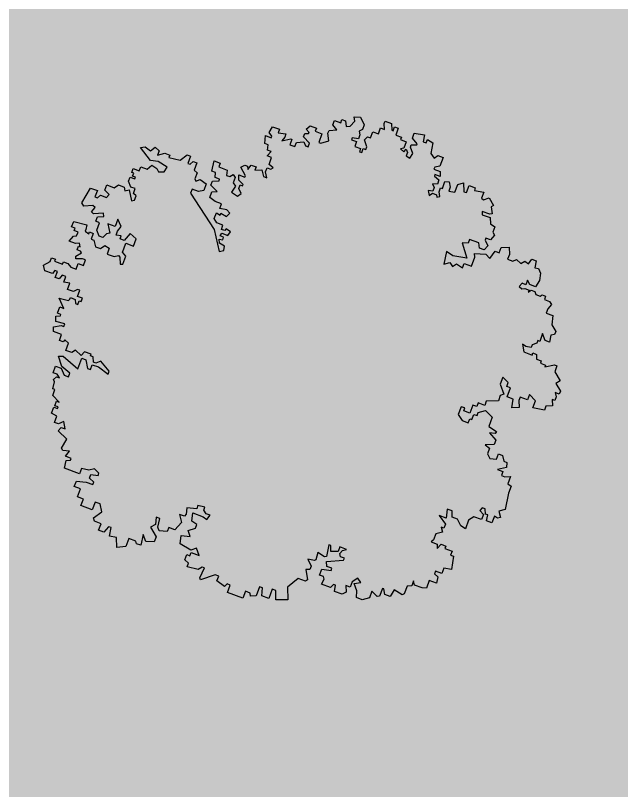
# Model space of a CAD drawing. Header units: metres. Extents: x -21.1 to 22.4, y -24.6 to 9.7.
# Drawn here: x 16.002 to 18.435, y -1.901 to 1.21 of the extents above; entities that cross this region are included whole.
import ezdxf

# ---------------------------------------------------------------- set-up
doc = ezdxf.new("R2010")
doc.units = ezdxf.units.M
doc.linetypes.add('Tree Border  Fill', pattern=[0])
doc.layers.add('Imported blocks', color=7, linetype='Continuous', true_color=0xc57dd9)
doc.layers.add('Style example', color=7, linetype='Continuous', true_color=0x469c80)

# ---------------------------------------------------------------- blocks, each defined once
blk = doc.blocks.new('Tree_17')
at = {"layer": 'Imported blocks', "transparency": 33554483}
blk.add_hatch(color=256, dxfattribs=at).paths.add_polyline_path([(0.7306, 0.0236), (0.7345, -0.0009), (0.7615, -0.011), (0.7639, -0.0046), (0.7754, -0.0089), (0.7749, -0.0242), (0.7903, -0.0299), (0.7875, -0.0375), (0.8036, -0.0435), (0.8017, -0.0486), (0.8324, -0.0428), (0.8403, -0.0457), (0.8332, -0.0648), (0.8502, -0.0935), (0.837, -0.1013), (0.8514, -0.1258), (0.8477, -0.1357), (0.8346, -0.1308), (0.8381, -0.1446), (0.8338, -0.1561), (0.8251, -0.1528), (0.8258, -0.1731), (0.8049, -0.1739), (0.8003, -0.1864), (0.7634, -0.179), (0.7717, -0.1565), (0.7525, -0.1366), (0.7462, -0.1535), (0.7234, -0.1451), (0.7193, -0.1563), (0.7199, -0.1786), (0.6964, -0.1793), (0.7011, -0.1513), (0.6817, -0.1441), (0.6922, -0.1159), (0.6804, -0.1115), (0.685, -0.0991), (0.6677, -0.0816), (0.6594, -0.1041), (0.6715, -0.1355), (0.66, -0.1399), (0.6539, -0.1565), (0.615, -0.1586), (0.6101, -0.1717), (0.5889, -0.1638), (0.5847, -0.175), (0.572, -0.1703), (0.5623, -0.1963), (0.5432, -0.1892), (0.5467, -0.1798), (0.5352, -0.1756), (0.5259, -0.2007), (0.538, -0.2201), (0.5577, -0.2274), (0.5627, -0.214), (0.5696, -0.2166), (0.5757, -0.2003), (0.586, -0.2041), (0.5895, -0.1947), (0.6132, -0.1883), (0.6342, -0.2089), (0.6233, -0.2383), (0.6475, -0.2548), (0.6434, -0.2609), (0.6255, -0.2594), (0.6461, -0.2819), (0.6408, -0.2961), (0.6114, -0.2973), (0.6258, -0.3078), (0.619, -0.326), (0.6262, -0.3411), (0.6475, -0.3431), (0.6538, -0.3261), (0.6665, -0.3309), (0.6709, -0.3497), (0.6809, -0.3535), (0.6801, -0.3697), (0.651, -0.3755), (0.6684, -0.3819), (0.6633, -0.3954), (0.6742, -0.3995), (0.6927, -0.3979), (0.684, -0.4215), (0.6943, -0.4289), (0.6862, -0.4508), (0.6754, -0.5037), (0.6557, -0.5086), (0.6608, -0.5288), (0.6513, -0.5312), (0.6413, -0.5243), (0.6333, -0.5459), (0.6155, -0.5393), (0.6204, -0.5204), (0.6128, -0.5176), (0.612, -0.5012), (0.6019, -0.4975), (0.5943, -0.5067), (0.606, -0.5193), (0.6, -0.5354), (0.5754, -0.5263), (0.559, -0.5367), (0.5486, -0.5647), (0.5339, -0.555), (0.5235, -0.5341), (0.5061, -0.5276), (0.5062, -0.5078), (0.4902, -0.5019), (0.4878, -0.5311), (0.4652, -0.5227), (0.4851, -0.5502), (0.4803, -0.5632), (0.4715, -0.56), (0.4754, -0.5757), (0.4542, -0.581), (0.4471, -0.6001), (0.4398, -0.6063), (0.4589, -0.6134), (0.4587, -0.6275), (0.4715, -0.6141), (0.4864, -0.6197), (0.4835, -0.6275), (0.5063, -0.636), (0.5016, -0.6488), (0.5112, -0.6523), (0.504, -0.6943), (0.4801, -0.6902), (0.4739, -0.7069), (0.4533, -0.6992), (0.4499, -0.7083), (0.4607, -0.7176), (0.4569, -0.7383), (0.4334, -0.7296), (0.4242, -0.7541), (0.4105, -0.7529), (0.3864, -0.744), (0.3837, -0.7309), (0.378, -0.7464), (0.3629, -0.747), (0.3537, -0.772), (0.3471, -0.7746), (0.3222, -0.7589), (0.3086, -0.7805), (0.2924, -0.7745), (0.2888, -0.7563), (0.2844, -0.7547), (0.2751, -0.7797), (0.2673, -0.7804), (0.2503, -0.7638), (0.2426, -0.7846), (0.2198, -0.791), (0.2012, -0.7841), (0.2025, -0.7625), (0.1941, -0.7385), (0.2154, -0.736), (0.2061, -0.722), (0.188, -0.734), (0.1816, -0.7511), (0.1674, -0.7458), (0.1686, -0.7667), (0.1561, -0.7732), (0.1315, -0.7641), (0.1348, -0.7447), (0.1282, -0.7422), (0.1187, -0.7521), (0.0897, -0.7413), (0.0991, -0.725), (0.0964, -0.7167), (0.0838, -0.712), (0.0909, -0.6931), (0.1205, -0.6975), (0.1231, -0.6906), (0.1074, -0.6848), (0.1062, -0.6692), (0.1605, -0.665), (0.163, -0.6585), (0.1507, -0.6539), (0.1483, -0.6438), (0.1567, -0.6338), (0.1699, -0.6306), (0.1594, -0.6267), (0.1481, -0.6225), (0.1428, -0.6369), (0.1201, -0.6375), (0.1196, -0.6177), (0.1136, -0.6154), (0.1064, -0.6529), (0.1001, -0.6545), (0.0782, -0.64), (0.0725, -0.6641), (0.068, -0.6653), (0.0462, -0.6614), (0.0568, -0.6836), (0.0527, -0.6946), (0.0403, -0.6948), (0.0458, -0.7272), (0.0393, -0.7317), (0.016, -0.7231), (-0.0177, -0.7511), (-0.0173, -0.7909), (-0.0551, -0.7913), (-0.0554, -0.7613), (-0.0669, -0.757), (-0.0779, -0.7865), (-0.0996, -0.7784), (-0.0977, -0.7531), (-0.1072, -0.7496), (-0.1179, -0.7783), (-0.1364, -0.7794), (-0.137, -0.7696), (-0.1524, -0.7639), (-0.1605, -0.7856), (-0.2096, -0.7674), (-0.2008, -0.7438), (-0.2106, -0.7402), (-0.2194, -0.7481), (-0.2431, -0.731), (-0.2373, -0.7154), (-0.2483, -0.7113), (-0.2956, -0.7277), (-0.298, -0.721), (-0.2828, -0.6895), (-0.2902, -0.6867), (-0.3034, -0.6943), (-0.3375, -0.6859), (-0.3332, -0.6742), (-0.3452, -0.6636), (-0.3391, -0.647), (-0.329, -0.6507), (-0.325, -0.64), (-0.2993, -0.6495), (-0.3084, -0.626), (-0.3261, -0.6328), (-0.3607, -0.6129), (-0.3573, -0.586), (-0.3285, -0.5896), (-0.3343, -0.5698), (-0.3116, -0.5632), (-0.3073, -0.5514), (-0.3229, -0.5405), (-0.3194, -0.5139), (-0.2865, -0.5261), (-0.2757, -0.5352), (-0.2644, -0.5217), (-0.2777, -0.5167), (-0.2852, -0.5056), (-0.2814, -0.4953), (-0.3036, -0.4905), (-0.3076, -0.5013), (-0.3385, -0.498), (-0.3407, -0.5185), (-0.3466, -0.5248), (-0.3625, -0.5189), (-0.3557, -0.5451), (-0.3776, -0.5675), (-0.3968, -0.5604), (-0.4016, -0.5735), (-0.4272, -0.5715), (-0.4314, -0.5593), (-0.4251, -0.5321), (-0.437, -0.5277), (-0.4393, -0.5505), (-0.4551, -0.56), (-0.4367, -0.5904), (-0.4427, -0.6067), (-0.4697, -0.6051), (-0.4786, -0.5824), (-0.4859, -0.6172), (-0.4995, -0.6122), (-0.5019, -0.6044), (-0.5241, -0.5961), (-0.5332, -0.6207), (-0.5625, -0.6244), (-0.5626, -0.5925), (-0.5854, -0.5885), (-0.5806, -0.5608), (-0.5881, -0.558), (-0.6035, -0.5757), (-0.6201, -0.5695), (-0.6122, -0.5485), (-0.633, -0.5408), (-0.6368, -0.5301), (-0.6095, -0.5104), (-0.6157, -0.4855), (-0.6314, -0.4797), (-0.6405, -0.5043), (-0.6765, -0.4909), (-0.6687, -0.4701), (-0.6874, -0.4632), (-0.678, -0.4377), (-0.6976, -0.4304), (-0.6911, -0.4129), (-0.6598, -0.416), (-0.6386, -0.4239), (-0.6356, -0.4159), (-0.6492, -0.4037), (-0.6446, -0.3913), (-0.6219, -0.3947), (-0.6194, -0.3879), (-0.6333, -0.3732), (-0.6509, -0.3776), (-0.6749, -0.3721), (-0.6814, -0.3896), (-0.7291, -0.3719), (-0.7234, -0.3472), (-0.7094, -0.3462), (-0.7074, -0.3406), (-0.7258, -0.3338), (-0.7131, -0.3175), (-0.7337, -0.3149), (-0.7386, -0.308), (-0.7213, -0.2794), (-0.7492, -0.2528), (-0.7391, -0.2422), (-0.727, -0.2467), (-0.7313, -0.2225), (-0.7484, -0.2305), (-0.7605, -0.226), (-0.7531, -0.2059), (-0.7705, -0.1962), (-0.7633, -0.1768), (-0.7507, -0.1815), (-0.7488, -0.1766), (-0.7598, -0.1725), (-0.7543, -0.1578), (-0.7459, -0.1609), (-0.7662, -0.1404), (-0.7592, -0.1214), (-0.7657, -0.119), (-0.761, -0.0963), (-0.764, -0.0893), (-0.7539, -0.0801), (-0.7443, -0.0836), (-0.7526, -0.0721), (-0.7647, -0.0675), (-0.757, -0.0467), (-0.7395, -0.0533), (-0.7303, -0.075), (-0.716, -0.0803), (-0.7117, -0.0686), (-0.7368, -0.0476), (-0.7483, -0.0149), (-0.7336, -0.0145), (-0.6865, -0.0554), (-0.6739, -0.0212), (-0.6608, -0.0261), (-0.6558, -0.0535), (-0.646, -0.0571), (-0.6403, -0.0419), (-0.6209, -0.0491), (-0.5901, -0.072), (-0.5864, -0.062), (-0.6131, -0.0302), (-0.6285, -0.0373), (-0.6364, -0.0343), (-0.637, -0.0171), (-0.6463, -0.0136), (-0.6443, -0.0083), (-0.6647, -0.0007), (-0.6761, -0.013), (-0.6943, 0.0041), (-0.7055, -0.0034), (-0.7242, 0.0036), (-0.7158, 0.0262), (-0.7277, 0.0371), (-0.7333, 0.0309), (-0.7451, 0.0353), (-0.738, 0.0544), (-0.7644, 0.0642), (-0.7635, 0.079), (-0.7391, 0.0825), (-0.7313, 0.0796), (-0.7281, 0.0885), (-0.7563, 0.0955), (-0.7566, 0.1132), (-0.7417, 0.1135), (-0.74, 0.1179), (-0.7514, 0.1222), (-0.744, 0.1423), (-0.7311, 0.1375), (-0.7463, 0.1703), (-0.7166, 0.1629), (-0.712, 0.1668), (-0.7102, 0.1717), (-0.695, 0.1661), (-0.6935, 0.153), (-0.6864, 0.1504), (-0.6821, 0.1621), (-0.6753, 0.1596), (-0.6715, 0.1699), (-0.6876, 0.1759), (-0.6804, 0.1952), (-0.687, 0.1977), (-0.7005, 0.1913), (-0.719, 0.1981), (-0.7117, 0.2178), (-0.7314, 0.2213), (-0.7248, 0.2391), (-0.7362, 0.2433), (-0.7456, 0.2317), (-0.7585, 0.2364), (-0.7516, 0.2549), (-0.7596, 0.2579), (-0.7667, 0.2486), (-0.791, 0.2576), (-0.7959, 0.2753), (-0.7743, 0.287), (-0.7698, 0.2989), (-0.7579, 0.2945), (-0.7605, 0.2875), (-0.7348, 0.2779), (-0.7318, 0.2861), (-0.7178, 0.2809), (-0.7087, 0.2688), (-0.6921, 0.2626), (-0.6855, 0.2804), (-0.6685, 0.274), (-0.6618, 0.292), (-0.6718, 0.2958), (-0.6922, 0.2953), (-0.6924, 0.3042), (-0.6748, 0.3144), (-0.678, 0.32), (-0.6888, 0.324), (-0.6845, 0.3353), (-0.6794, 0.3334), (-0.6806, 0.3453), (-0.6933, 0.344), (-0.7136, 0.3515), (-0.7001, 0.3679), (-0.6904, 0.3683), (-0.6858, 0.3807), (-0.6979, 0.3852), (-0.6951, 0.3929), (-0.706, 0.397), (-0.6995, 0.4145), (-0.6573, 0.4041), (-0.661, 0.3888), (-0.663, 0.3837), (-0.6518, 0.3747), (-0.6495, 0.381), (-0.6373, 0.3765), (-0.6443, 0.3578), (-0.6356, 0.3546), (-0.6297, 0.3341), (-0.6145, 0.3284), (-0.6007, 0.3377), (-0.5864, 0.3289), (-0.5932, 0.3107), (-0.5707, 0.3024), (-0.557, 0.3063), (-0.5521, 0.3004), (-0.5513, 0.2781), (-0.5427, 0.2784), (-0.5332, 0.3039), (-0.544, 0.3171), (-0.5402, 0.3274), (-0.5336, 0.3452), (-0.5093, 0.3362), (-0.5007, 0.3596), (-0.5194, 0.3761), (-0.5389, 0.3541), (-0.5516, 0.3588), (-0.5482, 0.3682), (-0.5645, 0.3708), (-0.5598, 0.3834), (-0.5482, 0.3982), (-0.5588, 0.4218), (-0.5674, 0.3987), (-0.5908, 0.4074), (-0.5843, 0.3776), (-0.5945, 0.3754), (-0.6065, 0.3629), (-0.6186, 0.3675), (-0.6255, 0.3868), (-0.6168, 0.4104), (-0.6294, 0.4151), (-0.6242, 0.4291), (-0.6038, 0.4303), (-0.6044, 0.4411), (-0.6366, 0.4392), (-0.6431, 0.4449), (-0.6309, 0.4588), (-0.6382, 0.4651), (-0.6672, 0.4637), (-0.6736, 0.4737), (-0.6457, 0.5208), (-0.6242, 0.5128), (-0.6318, 0.4925), (-0.6236, 0.4895), (-0.6141, 0.4985), (-0.5947, 0.4913), (-0.5861, 0.5003), (-0.6006, 0.5143), (-0.5944, 0.531), (-0.5703, 0.5221), (-0.5564, 0.5308), (-0.5389, 0.5242), (-0.5363, 0.5119), (-0.5228, 0.5147), (-0.5157, 0.4805), (-0.5056, 0.4826), (-0.5005, 0.4962), (-0.5094, 0.5035), (-0.5036, 0.5191), (-0.5171, 0.5241), (-0.5245, 0.5423), (-0.5194, 0.5558), (-0.5045, 0.5503), (-0.5025, 0.5557), (-0.5118, 0.5591), (-0.5084, 0.5683), (-0.5145, 0.5705), (-0.5099, 0.5829), (-0.4905, 0.5757), (-0.4857, 0.5888), (-0.4653, 0.5812), (-0.4507, 0.5941), (-0.4342, 0.5835), (-0.429, 0.5723), (-0.4115, 0.5729), (-0.402, 0.5878), (-0.4299, 0.6056), (-0.4543, 0.6082), (-0.4864, 0.6499), (-0.4717, 0.6522), (-0.455, 0.6391), (-0.4404, 0.6512), (-0.4271, 0.6399), (-0.4325, 0.6254), (-0.4091, 0.6316), (-0.393, 0.6256), (-0.3959, 0.6179), (-0.3607, 0.6096), (-0.3378, 0.6269), (-0.3268, 0.6228), (-0.3355, 0.5995), (-0.328, 0.5967), (-0.3187, 0.606), (-0.307, 0.6017), (-0.3158, 0.5781), (-0.3059, 0.5696), (-0.3132, 0.55), (-0.31, 0.5427), (-0.2964, 0.5486), (-0.2769, 0.5344), (-0.2846, 0.5136), (-0.3021, 0.5094), (-0.3225, 0.517), (-0.3272, 0.5044), (-0.2518, 0.3884), (-0.2357, 0.3186), (-0.2207, 0.3221), (-0.2187, 0.3362), (-0.2351, 0.3449), (-0.2358, 0.358), (-0.2247, 0.3564), (-0.2218, 0.3643), (-0.2327, 0.3683), (-0.227, 0.3768), (-0.2082, 0.3698), (-0.1998, 0.3809), (-0.2134, 0.3912), (-0.2179, 0.3852), (-0.2289, 0.3893), (-0.2239, 0.4029), (-0.2436, 0.4102), (-0.2514, 0.424), (-0.2448, 0.4421), (-0.233, 0.4341), (-0.2304, 0.441), (-0.2131, 0.4306), (-0.2017, 0.4411), (-0.2115, 0.4518), (-0.2335, 0.4554), (-0.228, 0.4702), (-0.2486, 0.4779), (-0.2657, 0.4905), (-0.259, 0.5085), (-0.2428, 0.5098), (-0.2625, 0.5297), (-0.2577, 0.5427), (-0.236, 0.5443), (-0.2344, 0.5488), (-0.2486, 0.5541), (-0.2472, 0.5702), (-0.2597, 0.5748), (-0.2519, 0.6072), (-0.2328, 0.6001), (-0.2372, 0.5882), (-0.2107, 0.5783), (-0.2123, 0.5611), (-0.2025, 0.5575), (-0.191, 0.5641), (-0.1853, 0.5541), (-0.1915, 0.5374), (-0.1839, 0.5265), (-0.1965, 0.5079), (-0.1773, 0.4949), (-0.1662, 0.5033), (-0.1736, 0.5193), (-0.1693, 0.5307), (-0.1611, 0.5277), (-0.1593, 0.5327), (-0.1737, 0.5459), (-0.1729, 0.5625), (-0.1541, 0.5555), (-0.1523, 0.5603), (-0.1665, 0.5872), (-0.1537, 0.5939), (-0.1455, 0.5908), (-0.1441, 0.5801), (-0.1338, 0.5941), (-0.1179, 0.5882), (-0.1218, 0.5776), (-0.1003, 0.5786), (-0.0949, 0.5576), (-0.0845, 0.5538), (-0.0881, 0.5726), (-0.0832, 0.5858), (-0.071, 0.5813), (-0.0638, 0.5853), (-0.0769, 0.5962), (-0.0688, 0.6182), (-0.0833, 0.6236), (-0.0707, 0.6373), (-0.0821, 0.6415), (-0.08, 0.6585), (-0.0909, 0.6625), (-0.0883, 0.688), (-0.0698, 0.6811), (-0.0678, 0.6865), (-0.077, 0.6975), (-0.0658, 0.7162), (-0.0441, 0.7082), (-0.0482, 0.697), (-0.0234, 0.6932), (-0.0271, 0.6832), (-0.0367, 0.6713), (-0.0076, 0.6774), (-0.0039, 0.676), (-0.0103, 0.6588), (0.0054, 0.653), (0.01, 0.6655), (0.0337, 0.6684), (0.039, 0.6559), (0.048, 0.6526), (0.0521, 0.6637), (0.0331, 0.6837), (0.0372, 0.6949), (0.0491, 0.6944), (0.0504, 0.6981), (0.0415, 0.7089), (0.0543, 0.7195), (0.074, 0.7121), (0.0701, 0.7016), (0.0916, 0.6937), (0.0815, 0.6664), (0.0881, 0.6639), (0.1138, 0.6715), (0.1106, 0.6953), (0.1141, 0.7046), (0.1392, 0.7067), (0.1263, 0.7221), (0.1316, 0.7364), (0.1514, 0.729), (0.1552, 0.7391), (0.1671, 0.7346), (0.169, 0.7171), (0.1811, 0.7184), (0.196, 0.7338), (0.194, 0.7479), (0.2145, 0.7463), (0.2262, 0.7226), (0.2207, 0.7078), (0.2104, 0.7026), (0.2124, 0.6901), (0.2079, 0.6782), (0.1882, 0.6804), (0.1861, 0.6745), (0.2017, 0.6687), (0.1961, 0.6536), (0.2149, 0.6467), (0.2112, 0.6366), (0.2186, 0.6338), (0.2234, 0.6468), (0.2314, 0.6439), (0.2346, 0.6526), (0.2268, 0.6745), (0.2367, 0.6841), (0.2467, 0.6804), (0.2542, 0.7005), (0.2717, 0.694), (0.2785, 0.7123), (0.2912, 0.7076), (0.2899, 0.7261), (0.293, 0.7343), (0.3134, 0.7268), (0.3143, 0.705), (0.3186, 0.7034), (0.3231, 0.7156), (0.3348, 0.7113), (0.3267, 0.6896), (0.345, 0.6828), (0.3421, 0.6751), (0.3604, 0.6683), (0.353, 0.6484), (0.3422, 0.6461), (0.3523, 0.6367), (0.3599, 0.6448), (0.3639, 0.6339), (0.3601, 0.6238), (0.3711, 0.6161), (0.3815, 0.6309), (0.3735, 0.6508), (0.3763, 0.6585), (0.3941, 0.6591), (0.3951, 0.662), (0.3799, 0.6795), (0.3858, 0.6953), (0.4182, 0.69), (0.4145, 0.6679), (0.4235, 0.6645), (0.4275, 0.6753), (0.4453, 0.6648), (0.4386, 0.6305), (0.4488, 0.6159), (0.4609, 0.6243), (0.4779, 0.618), (0.4676, 0.5902), (0.4511, 0.5879), (0.4486, 0.581), (0.4687, 0.5735), (0.4679, 0.5576), (0.4517, 0.5636), (0.4498, 0.5583), (0.4643, 0.5471), (0.4593, 0.5336), (0.444, 0.5348), (0.4493, 0.5223), (0.4453, 0.5114), (0.4305, 0.513), (0.4336, 0.4968), (0.4434, 0.5046), (0.4566, 0.4997), (0.458, 0.4919), (0.4676, 0.4936), (0.465, 0.5086), (0.4697, 0.5213), (0.4753, 0.5192), (0.4836, 0.5415), (0.4974, 0.5412), (0.5005, 0.5237), (0.4958, 0.511), (0.5153, 0.5083), (0.5241, 0.5319), (0.5427, 0.5373), (0.5439, 0.5091), (0.5519, 0.5062), (0.5604, 0.5292), (0.5803, 0.5219), (0.5772, 0.5134), (0.6071, 0.508), (0.6, 0.4889), (0.606, 0.4831), (0.6243, 0.4901), (0.638, 0.4655), (0.6304, 0.4612), (0.6338, 0.4387), (0.6263, 0.4375), (0.6021, 0.4465), (0.6026, 0.4358), (0.6275, 0.4266), (0.6289, 0.4068), (0.643, 0.3976), (0.6366, 0.3804), (0.6419, 0.3703), (0.6283, 0.3557), (0.6135, 0.3612), (0.6112, 0.3549), (0.6205, 0.3369), (0.6089, 0.3237), (0.5936, 0.3294), (0.5911, 0.3463), (0.5617, 0.3573), (0.5574, 0.3456), (0.5387, 0.3465), (0.5535, 0.297), (0.5091, 0.3048), (0.4886, 0.3187), (0.4801, 0.2787), (0.4996, 0.2833), (0.5076, 0.2709), (0.5204, 0.2793), (0.5396, 0.2669), (0.5447, 0.2807), (0.5683, 0.2719), (0.5791, 0.3011), (0.5774, 0.3119), (0.6134, 0.3106), (0.6266, 0.2967), (0.6435, 0.3194), (0.6567, 0.3144), (0.6631, 0.3317), (0.6879, 0.3327), (0.6889, 0.3096), (0.6831, 0.2941), (0.6994, 0.2881), (0.712, 0.2936), (0.7253, 0.2808), (0.7381, 0.2876), (0.7494, 0.2791), (0.7603, 0.2938), (0.7746, 0.2885), (0.7703, 0.2663), (0.7811, 0.2641), (0.7878, 0.2501), (0.7846, 0.2263), (0.7722, 0.2065), (0.7539, 0.2133), (0.7469, 0.227), (0.7417, 0.213), (0.7293, 0.2176), (0.7201, 0.2068), (0.7284, 0.1998), (0.7386, 0.2005), (0.7516, 0.1957), (0.7491, 0.1891), (0.7581, 0.1954), (0.7703, 0.1909), (0.773, 0.182), (0.7874, 0.1767), (0.7932, 0.1803), (0.8043, 0.1761), (0.8004, 0.1656), (0.8171, 0.1594), (0.8228, 0.1503), (0.8113, 0.1365), (0.8062, 0.1227), (0.8276, 0.1147), (0.8237, 0.0846), (0.8364, 0.0636), (0.8329, 0.0543), (0.8212, 0.0526), (0.8171, 0.0303), (0.8034, 0.0354), (0.7945, 0.0571), (0.7854, 0.0325), (0.779, 0.0349), (0.776, 0.0269), (0.7614, 0.0215), (0.7583, 0.0133), (0.7408, 0.0156), (0.7306, 0.0236)], flags=0)
at = {"layer": 'Imported blocks', "linetype": 'Tree Border  Fill'}
blk.add_lwpolyline([(0.7306, 0.0236), (0.7345, -0.0009), (0.7615, -0.011), (0.7639, -0.0046), (0.7754, -0.0089), (0.7749, -0.0242), (0.7903, -0.0299), (0.7875, -0.0375), (0.8036, -0.0435), (0.8017, -0.0486), (0.8324, -0.0428), (0.8403, -0.0457), (0.8332, -0.0648), (0.8502, -0.0935), (0.837, -0.1013), (0.8514, -0.1258), (0.8477, -0.1357), (0.8346, -0.1308), (0.8381, -0.1446), (0.8338, -0.1561), (0.8251, -0.1528), (0.8258, -0.1731), (0.8049, -0.1739), (0.8003, -0.1864), (0.7634, -0.179), (0.7717, -0.1565), (0.7525, -0.1366), (0.7462, -0.1535), (0.7234, -0.1451), (0.7193, -0.1563), (0.7199, -0.1786), (0.6964, -0.1793), (0.7011, -0.1513), (0.6817, -0.1441), (0.6922, -0.1159), (0.6804, -0.1115), (0.685, -0.0991), (0.6677, -0.0816), (0.6594, -0.1041), (0.6715, -0.1355), (0.66, -0.1399), (0.6539, -0.1565), (0.615, -0.1586), (0.6101, -0.1717), (0.5889, -0.1638), (0.5847, -0.175), (0.572, -0.1703), (0.5623, -0.1963), (0.5432, -0.1892), (0.5467, -0.1798), (0.5352, -0.1756), (0.5259, -0.2007), (0.538, -0.2201), (0.5577, -0.2274), (0.5627, -0.214), (0.5696, -0.2166), (0.5757, -0.2003), (0.586, -0.2041), (0.5895, -0.1947), (0.6132, -0.1883), (0.6342, -0.2089), (0.6233, -0.2383), (0.6475, -0.2548), (0.6434, -0.2609), (0.6255, -0.2594), (0.6461, -0.2819), (0.6408, -0.2961), (0.6114, -0.2973), (0.6258, -0.3078), (0.619, -0.326), (0.6262, -0.3411), (0.6475, -0.3431), (0.6538, -0.3261), (0.6665, -0.3309), (0.6709, -0.3497), (0.6809, -0.3535), (0.6801, -0.3697), (0.651, -0.3755), (0.6684, -0.3819), (0.6633, -0.3954), (0.6742, -0.3995), (0.6927, -0.3979), (0.684, -0.4215), (0.6943, -0.4289), (0.6862, -0.4508), (0.6754, -0.5037), (0.6557, -0.5086), (0.6608, -0.5288), (0.6513, -0.5312), (0.6413, -0.5243), (0.6333, -0.5459), (0.6155, -0.5393), (0.6204, -0.5204), (0.6128, -0.5176), (0.612, -0.5012), (0.6019, -0.4975), (0.5943, -0.5067), (0.606, -0.5193), (0.6, -0.5354), (0.5754, -0.5263), (0.559, -0.5367), (0.5486, -0.5647), (0.5339, -0.555), (0.5235, -0.5341), (0.5061, -0.5276), (0.5062, -0.5078), (0.4902, -0.5019), (0.4878, -0.5311), (0.4652, -0.5227), (0.4851, -0.5502), (0.4803, -0.5632), (0.4715, -0.56), (0.4754, -0.5757), (0.4542, -0.581), (0.4471, -0.6001), (0.4398, -0.6063), (0.4589, -0.6134), (0.4587, -0.6275), (0.4715, -0.6141), (0.4864, -0.6197), (0.4835, -0.6275), (0.5063, -0.636), (0.5016, -0.6488), (0.5112, -0.6523), (0.504, -0.6943), (0.4801, -0.6902), (0.4739, -0.7069), (0.4533, -0.6992), (0.4499, -0.7083), (0.4607, -0.7176), (0.4569, -0.7383), (0.4334, -0.7296), (0.4242, -0.7541), (0.4105, -0.7529), (0.3864, -0.744), (0.3837, -0.7309), (0.378, -0.7464), (0.3629, -0.747), (0.3537, -0.772), (0.3471, -0.7746), (0.3222, -0.7589), (0.3086, -0.7805), (0.2924, -0.7745), (0.2888, -0.7563), (0.2844, -0.7547), (0.2751, -0.7797), (0.2673, -0.7804), (0.2503, -0.7638), (0.2426, -0.7846), (0.2198, -0.791), (0.2012, -0.7841), (0.2025, -0.7625), (0.1941, -0.7385), (0.2154, -0.736), (0.2061, -0.722), (0.188, -0.734), (0.1816, -0.7511), (0.1674, -0.7458), (0.1686, -0.7667), (0.1561, -0.7732), (0.1315, -0.7641), (0.1348, -0.7447), (0.1282, -0.7422), (0.1187, -0.7521), (0.0897, -0.7413), (0.0991, -0.725), (0.0964, -0.7167), (0.0838, -0.712), (0.0909, -0.6931), (0.1205, -0.6975), (0.1231, -0.6906), (0.1074, -0.6848), (0.1062, -0.6692), (0.1605, -0.665), (0.163, -0.6585), (0.1507, -0.6539), (0.1483, -0.6438), (0.1567, -0.6338), (0.1699, -0.6306), (0.1594, -0.6267), (0.1481, -0.6225), (0.1428, -0.6369), (0.1201, -0.6375), (0.1196, -0.6177), (0.1136, -0.6154), (0.1064, -0.6529), (0.1001, -0.6545), (0.0782, -0.64), (0.0725, -0.6641), (0.068, -0.6653), (0.0462, -0.6614), (0.0568, -0.6836), (0.0527, -0.6946), (0.0403, -0.6948), (0.0458, -0.7272), (0.0393, -0.7317), (0.016, -0.7231), (-0.0177, -0.7511), (-0.0173, -0.7909), (-0.0551, -0.7913), (-0.0554, -0.7613), (-0.0669, -0.757), (-0.0779, -0.7865), (-0.0996, -0.7784), (-0.0977, -0.7531), (-0.1072, -0.7496), (-0.1179, -0.7783), (-0.1364, -0.7794), (-0.137, -0.7696), (-0.1524, -0.7639), (-0.1605, -0.7856), (-0.2096, -0.7674), (-0.2008, -0.7438), (-0.2106, -0.7402), (-0.2194, -0.7481), (-0.2431, -0.731), (-0.2373, -0.7154), (-0.2483, -0.7113), (-0.2956, -0.7277), (-0.298, -0.721), (-0.2828, -0.6895), (-0.2902, -0.6867), (-0.3034, -0.6943), (-0.3375, -0.6859), (-0.3332, -0.6742), (-0.3452, -0.6636), (-0.3391, -0.647), (-0.329, -0.6507), (-0.325, -0.64), (-0.2993, -0.6495), (-0.3084, -0.626), (-0.3261, -0.6328), (-0.3607, -0.6129), (-0.3573, -0.586), (-0.3285, -0.5896), (-0.3343, -0.5698), (-0.3116, -0.5632), (-0.3073, -0.5514), (-0.3229, -0.5405), (-0.3194, -0.5139), (-0.2865, -0.5261), (-0.2757, -0.5352), (-0.2644, -0.5217), (-0.2777, -0.5167), (-0.2852, -0.5056), (-0.2814, -0.4953), (-0.3036, -0.4905), (-0.3076, -0.5013), (-0.3385, -0.498), (-0.3407, -0.5185), (-0.3466, -0.5248), (-0.3625, -0.5189), (-0.3557, -0.5451), (-0.3776, -0.5675), (-0.3968, -0.5604), (-0.4016, -0.5735), (-0.4272, -0.5715), (-0.4314, -0.5593), (-0.4251, -0.5321), (-0.437, -0.5277), (-0.4393, -0.5505), (-0.4551, -0.56), (-0.4367, -0.5904), (-0.4427, -0.6067), (-0.4697, -0.6051), (-0.4786, -0.5824), (-0.4859, -0.6172), (-0.4995, -0.6122), (-0.5019, -0.6044), (-0.5241, -0.5961), (-0.5332, -0.6207), (-0.5625, -0.6244), (-0.5626, -0.5925), (-0.5854, -0.5885), (-0.5806, -0.5608), (-0.5881, -0.558), (-0.6035, -0.5757), (-0.6201, -0.5695), (-0.6122, -0.5485), (-0.633, -0.5408), (-0.6368, -0.5301), (-0.6095, -0.5104), (-0.6157, -0.4855), (-0.6314, -0.4797), (-0.6405, -0.5043), (-0.6765, -0.4909), (-0.6687, -0.4701), (-0.6874, -0.4632), (-0.678, -0.4377), (-0.6976, -0.4304), (-0.6911, -0.4129), (-0.6598, -0.416), (-0.6386, -0.4239), (-0.6356, -0.4159), (-0.6492, -0.4037), (-0.6446, -0.3913), (-0.6219, -0.3947), (-0.6194, -0.3879), (-0.6333, -0.3732), (-0.6509, -0.3776), (-0.6749, -0.3721), (-0.6814, -0.3896), (-0.7291, -0.3719), (-0.7234, -0.3472), (-0.7094, -0.3462), (-0.7074, -0.3406), (-0.7258, -0.3338), (-0.7131, -0.3175), (-0.7337, -0.3149), (-0.7386, -0.308), (-0.7213, -0.2794), (-0.7492, -0.2528), (-0.7391, -0.2422), (-0.727, -0.2467), (-0.7313, -0.2225), (-0.7484, -0.2305), (-0.7605, -0.226), (-0.7531, -0.2059), (-0.7705, -0.1962), (-0.7633, -0.1768), (-0.7507, -0.1815), (-0.7488, -0.1766), (-0.7598, -0.1725), (-0.7543, -0.1578), (-0.7459, -0.1609), (-0.7662, -0.1404), (-0.7592, -0.1214), (-0.7657, -0.119), (-0.761, -0.0963), (-0.764, -0.0893), (-0.7539, -0.0801), (-0.7443, -0.0836), (-0.7526, -0.0721), (-0.7647, -0.0675), (-0.757, -0.0467), (-0.7395, -0.0533), (-0.7303, -0.075), (-0.716, -0.0803), (-0.7117, -0.0686), (-0.7368, -0.0476), (-0.7483, -0.0149), (-0.7336, -0.0145), (-0.6865, -0.0554), (-0.6739, -0.0212), (-0.6608, -0.0261), (-0.6558, -0.0535), (-0.646, -0.0571), (-0.6403, -0.0419), (-0.6209, -0.0491), (-0.5901, -0.072), (-0.5864, -0.062), (-0.6131, -0.0302), (-0.6285, -0.0373), (-0.6364, -0.0343), (-0.637, -0.0171), (-0.6463, -0.0136), (-0.6443, -0.0083), (-0.6647, -0.0007), (-0.6761, -0.013), (-0.6943, 0.0041), (-0.7055, -0.0034), (-0.7242, 0.0036), (-0.7158, 0.0262), (-0.7277, 0.0371), (-0.7333, 0.0309), (-0.7451, 0.0353), (-0.738, 0.0544), (-0.7644, 0.0642), (-0.7635, 0.079), (-0.7391, 0.0825), (-0.7313, 0.0796), (-0.7281, 0.0885), (-0.7563, 0.0955), (-0.7566, 0.1132), (-0.7417, 0.1135), (-0.74, 0.1179), (-0.7514, 0.1222), (-0.744, 0.1423), (-0.7311, 0.1375), (-0.7463, 0.1703), (-0.7166, 0.1629), (-0.712, 0.1668), (-0.7102, 0.1717), (-0.695, 0.1661), (-0.6935, 0.153), (-0.6864, 0.1504), (-0.6821, 0.1621), (-0.6753, 0.1596), (-0.6715, 0.1699), (-0.6876, 0.1759), (-0.6804, 0.1952), (-0.687, 0.1977), (-0.7005, 0.1913), (-0.719, 0.1981), (-0.7117, 0.2178), (-0.7314, 0.2213), (-0.7248, 0.2391), (-0.7362, 0.2433), (-0.7456, 0.2317), (-0.7585, 0.2364), (-0.7516, 0.2549), (-0.7596, 0.2579), (-0.7667, 0.2486), (-0.791, 0.2576), (-0.7959, 0.2753), (-0.7743, 0.287), (-0.7698, 0.2989), (-0.7579, 0.2945), (-0.7605, 0.2875), (-0.7348, 0.2779), (-0.7318, 0.2861), (-0.7178, 0.2809), (-0.7087, 0.2688), (-0.6921, 0.2626), (-0.6855, 0.2804), (-0.6685, 0.274), (-0.6618, 0.292), (-0.6718, 0.2958), (-0.6922, 0.2953), (-0.6924, 0.3042), (-0.6748, 0.3144), (-0.678, 0.32), (-0.6888, 0.324), (-0.6845, 0.3353), (-0.6794, 0.3334), (-0.6806, 0.3453), (-0.6933, 0.344), (-0.7136, 0.3515), (-0.7001, 0.3679), (-0.6904, 0.3683), (-0.6858, 0.3807), (-0.6979, 0.3852), (-0.6951, 0.3929), (-0.706, 0.397), (-0.6995, 0.4145), (-0.6573, 0.4041), (-0.661, 0.3888), (-0.663, 0.3837), (-0.6518, 0.3747), (-0.6495, 0.381), (-0.6373, 0.3765), (-0.6443, 0.3578), (-0.6356, 0.3546), (-0.6297, 0.3341), (-0.6145, 0.3284), (-0.6007, 0.3377), (-0.5864, 0.3289), (-0.5932, 0.3107), (-0.5707, 0.3024), (-0.557, 0.3063), (-0.5521, 0.3004), (-0.5513, 0.2781), (-0.5427, 0.2784), (-0.5332, 0.3039), (-0.544, 0.3171), (-0.5402, 0.3274), (-0.5336, 0.3452), (-0.5093, 0.3362), (-0.5007, 0.3596), (-0.5194, 0.3761), (-0.5389, 0.3541), (-0.5516, 0.3588), (-0.5482, 0.3682), (-0.5645, 0.3708), (-0.5598, 0.3834), (-0.5482, 0.3982), (-0.5588, 0.4218), (-0.5674, 0.3987), (-0.5908, 0.4074), (-0.5843, 0.3776), (-0.5945, 0.3754), (-0.6065, 0.3629), (-0.6186, 0.3675), (-0.6255, 0.3868), (-0.6168, 0.4104), (-0.6294, 0.4151), (-0.6242, 0.4291), (-0.6038, 0.4303), (-0.6044, 0.4411), (-0.6366, 0.4392), (-0.6431, 0.4449), (-0.6309, 0.4588), (-0.6382, 0.4651), (-0.6672, 0.4637), (-0.6736, 0.4737), (-0.6457, 0.5208), (-0.6242, 0.5128), (-0.6318, 0.4925), (-0.6236, 0.4895), (-0.6141, 0.4985), (-0.5947, 0.4913), (-0.5861, 0.5003), (-0.6006, 0.5143), (-0.5944, 0.531), (-0.5703, 0.5221), (-0.5564, 0.5308), (-0.5389, 0.5242), (-0.5363, 0.5119), (-0.5228, 0.5147), (-0.5157, 0.4805), (-0.5056, 0.4826), (-0.5005, 0.4962), (-0.5094, 0.5035), (-0.5036, 0.5191), (-0.5171, 0.5241), (-0.5245, 0.5423), (-0.5194, 0.5558), (-0.5045, 0.5503), (-0.5025, 0.5557), (-0.5118, 0.5591), (-0.5084, 0.5683), (-0.5145, 0.5705), (-0.5099, 0.5829), (-0.4905, 0.5757), (-0.4857, 0.5888), (-0.4653, 0.5812), (-0.4507, 0.5941), (-0.4342, 0.5835), (-0.429, 0.5723), (-0.4115, 0.5729), (-0.402, 0.5878), (-0.4299, 0.6056), (-0.4543, 0.6082), (-0.4864, 0.6499), (-0.4717, 0.6522), (-0.455, 0.6391), (-0.4404, 0.6512), (-0.4271, 0.6399), (-0.4325, 0.6254), (-0.4091, 0.6316), (-0.393, 0.6256), (-0.3959, 0.6179), (-0.3607, 0.6096), (-0.3378, 0.6269), (-0.3268, 0.6228), (-0.3355, 0.5995), (-0.328, 0.5967), (-0.3187, 0.606), (-0.307, 0.6017), (-0.3158, 0.5781), (-0.3059, 0.5696), (-0.3132, 0.55), (-0.31, 0.5427), (-0.2964, 0.5486), (-0.2769, 0.5344), (-0.2846, 0.5136), (-0.3021, 0.5094), (-0.3225, 0.517), (-0.3272, 0.5044), (-0.2518, 0.3884), (-0.2357, 0.3186), (-0.2207, 0.3221), (-0.2187, 0.3362), (-0.2351, 0.3449), (-0.2358, 0.358), (-0.2247, 0.3564), (-0.2218, 0.3643), (-0.2327, 0.3683), (-0.227, 0.3768), (-0.2082, 0.3698), (-0.1998, 0.3809), (-0.2134, 0.3912), (-0.2179, 0.3852), (-0.2289, 0.3893), (-0.2239, 0.4029), (-0.2436, 0.4102), (-0.2514, 0.424), (-0.2448, 0.4421), (-0.233, 0.4341), (-0.2304, 0.441), (-0.2131, 0.4306), (-0.2017, 0.4411), (-0.2115, 0.4518), (-0.2335, 0.4554), (-0.228, 0.4702), (-0.2486, 0.4779), (-0.2657, 0.4905), (-0.259, 0.5085), (-0.2428, 0.5098), (-0.2625, 0.5297), (-0.2577, 0.5427), (-0.236, 0.5443), (-0.2344, 0.5488), (-0.2486, 0.5541), (-0.2472, 0.5702), (-0.2597, 0.5748), (-0.2519, 0.6072), (-0.2328, 0.6001), (-0.2372, 0.5882), (-0.2107, 0.5783), (-0.2123, 0.5611), (-0.2025, 0.5575), (-0.191, 0.5641), (-0.1853, 0.5541), (-0.1915, 0.5374), (-0.1839, 0.5265), (-0.1965, 0.5079), (-0.1773, 0.4949), (-0.1662, 0.5033), (-0.1736, 0.5193), (-0.1693, 0.5307), (-0.1611, 0.5277), (-0.1593, 0.5327), (-0.1737, 0.5459), (-0.1729, 0.5625), (-0.1541, 0.5555), (-0.1523, 0.5603), (-0.1665, 0.5872), (-0.1537, 0.5939), (-0.1455, 0.5908), (-0.1441, 0.5801), (-0.1338, 0.5941), (-0.1179, 0.5882), (-0.1218, 0.5776), (-0.1003, 0.5786), (-0.0949, 0.5576), (-0.0845, 0.5538), (-0.0881, 0.5726), (-0.0832, 0.5858), (-0.071, 0.5813), (-0.0638, 0.5853), (-0.0769, 0.5962), (-0.0688, 0.6182), (-0.0833, 0.6236), (-0.0707, 0.6373), (-0.0821, 0.6415), (-0.08, 0.6585), (-0.0909, 0.6625), (-0.0883, 0.688), (-0.0698, 0.6811), (-0.0678, 0.6865), (-0.077, 0.6975), (-0.0658, 0.7162), (-0.0441, 0.7082), (-0.0482, 0.697), (-0.0234, 0.6932), (-0.0271, 0.6832), (-0.0367, 0.6713), (-0.0076, 0.6774), (-0.0039, 0.676), (-0.0103, 0.6588), (0.0054, 0.653), (0.01, 0.6655), (0.0337, 0.6684), (0.039, 0.6559), (0.048, 0.6526), (0.0521, 0.6637), (0.0331, 0.6837), (0.0372, 0.6949), (0.0491, 0.6944), (0.0504, 0.6981), (0.0415, 0.7089), (0.0543, 0.7195), (0.074, 0.7121), (0.0701, 0.7016), (0.0916, 0.6937), (0.0815, 0.6664), (0.0881, 0.6639), (0.1138, 0.6715), (0.1106, 0.6953), (0.1141, 0.7046), (0.1392, 0.7067), (0.1263, 0.7221), (0.1316, 0.7364), (0.1514, 0.729), (0.1552, 0.7391), (0.1671, 0.7346), (0.169, 0.7171), (0.1811, 0.7184), (0.196, 0.7338), (0.194, 0.7479), (0.2145, 0.7463), (0.2262, 0.7226), (0.2207, 0.7078), (0.2104, 0.7026), (0.2124, 0.6901), (0.2079, 0.6782), (0.1882, 0.6804), (0.1861, 0.6745), (0.2017, 0.6687), (0.1961, 0.6536), (0.2149, 0.6467), (0.2112, 0.6366), (0.2186, 0.6338), (0.2234, 0.6468), (0.2314, 0.6439), (0.2346, 0.6526), (0.2268, 0.6745), (0.2367, 0.6841), (0.2467, 0.6804), (0.2542, 0.7005), (0.2717, 0.694), (0.2785, 0.7123), (0.2912, 0.7076), (0.2899, 0.7261), (0.293, 0.7343), (0.3134, 0.7268), (0.3143, 0.705), (0.3186, 0.7034), (0.3231, 0.7156), (0.3348, 0.7113), (0.3267, 0.6896), (0.345, 0.6828), (0.3421, 0.6751), (0.3604, 0.6683), (0.353, 0.6484), (0.3422, 0.6461), (0.3523, 0.6367), (0.3599, 0.6448), (0.3639, 0.6339), (0.3601, 0.6238), (0.3711, 0.6161), (0.3815, 0.6309), (0.3735, 0.6508), (0.3763, 0.6585), (0.3941, 0.6591), (0.3951, 0.662), (0.3799, 0.6795), (0.3858, 0.6953), (0.4182, 0.69), (0.4145, 0.6679), (0.4235, 0.6645), (0.4275, 0.6753), (0.4453, 0.6648), (0.4386, 0.6305), (0.4488, 0.6159), (0.4609, 0.6243), (0.4779, 0.618), (0.4676, 0.5902), (0.4511, 0.5879), (0.4486, 0.581), (0.4687, 0.5735), (0.4679, 0.5576), (0.4517, 0.5636), (0.4498, 0.5583), (0.4643, 0.5471), (0.4593, 0.5336), (0.444, 0.5348), (0.4493, 0.5223), (0.4453, 0.5114), (0.4305, 0.513), (0.4336, 0.4968), (0.4434, 0.5046), (0.4566, 0.4997), (0.458, 0.4919), (0.4676, 0.4936), (0.465, 0.5086), (0.4697, 0.5213), (0.4753, 0.5192), (0.4836, 0.5415), (0.4974, 0.5412), (0.5005, 0.5237), (0.4958, 0.511), (0.5153, 0.5083), (0.5241, 0.5319), (0.5427, 0.5373), (0.5439, 0.5091), (0.5519, 0.5062), (0.5604, 0.5292), (0.5803, 0.5219), (0.5772, 0.5134), (0.6071, 0.508), (0.6, 0.4889), (0.606, 0.4831), (0.6243, 0.4901), (0.638, 0.4655), (0.6304, 0.4612), (0.6338, 0.4387), (0.6263, 0.4375), (0.6021, 0.4465), (0.6026, 0.4358), (0.6275, 0.4266), (0.6289, 0.4068), (0.643, 0.3976), (0.6366, 0.3804), (0.6419, 0.3703), (0.6283, 0.3557), (0.6135, 0.3612), (0.6112, 0.3549), (0.6205, 0.3369), (0.6089, 0.3237), (0.5936, 0.3294), (0.5911, 0.3463), (0.5617, 0.3573), (0.5574, 0.3456), (0.5387, 0.3465), (0.5535, 0.297), (0.5091, 0.3048), (0.4886, 0.3187), (0.4801, 0.2787), (0.4996, 0.2833), (0.5076, 0.2709), (0.5204, 0.2793), (0.5396, 0.2669), (0.5447, 0.2807), (0.5683, 0.2719), (0.5791, 0.3011), (0.5774, 0.3119), (0.6134, 0.3106), (0.6266, 0.2967), (0.6435, 0.3194), (0.6567, 0.3144), (0.6631, 0.3317), (0.6879, 0.3327), (0.6889, 0.3096), (0.6831, 0.2941), (0.6994, 0.2881), (0.712, 0.2936), (0.7253, 0.2808), (0.7381, 0.2876), (0.7494, 0.2791), (0.7603, 0.2938), (0.7746, 0.2885), (0.7703, 0.2663), (0.7811, 0.2641), (0.7878, 0.2501), (0.7846, 0.2263), (0.7722, 0.2065), (0.7539, 0.2133), (0.7469, 0.227), (0.7417, 0.213), (0.7293, 0.2176), (0.7201, 0.2068), (0.7284, 0.1998), (0.7386, 0.2005), (0.7516, 0.1957), (0.7491, 0.1891), (0.7581, 0.1954), (0.7703, 0.1909), (0.773, 0.182), (0.7874, 0.1767), (0.7932, 0.1803), (0.8043, 0.1761), (0.8004, 0.1656), (0.8171, 0.1594), (0.8228, 0.1503), (0.8113, 0.1365), (0.8062, 0.1227), (0.8276, 0.1147), (0.8237, 0.0846), (0.8364, 0.0636), (0.8329, 0.0543), (0.8212, 0.0526), (0.8171, 0.0303), (0.8034, 0.0354), (0.7945, 0.0571), (0.7854, 0.0325), (0.779, 0.0349), (0.776, 0.0269), (0.7614, 0.0215), (0.7583, 0.0133), (0.7408, 0.0156), (0.7306, 0.0236)], close=True, dxfattribs=at)

msp = doc.modelspace()

# ---------------------------------------------------------------- hatches: boundary and pattern name
at = {"layer": 'Style example', "transparency": 33554483}
for points in [[(-7.4747, -24.2776), (22.3556, -24.2776), (22.3556, 4.3214), (-7.4747, 4.3214), (-7.4747, -24.2776)], [(-7.8135, -24.6336), (22.0168, -24.6336), (22.0168, 3.9654), (-7.8135, 3.9654), (-7.8135, -24.6336)]]:
    msp.add_hatch(color=256, dxfattribs=at).paths.add_polyline_path(points, flags=0)

# ---------------------------------------------------------------- block references
at = {"layer": 'Imported blocks', "xscale": 1.260175216713228, "yscale": 1.260175216713228}
msp.add_blockref('Tree_17', (17.117, -0.1392), dxfattribs=at)

doc.saveas('drawing.dxf')
